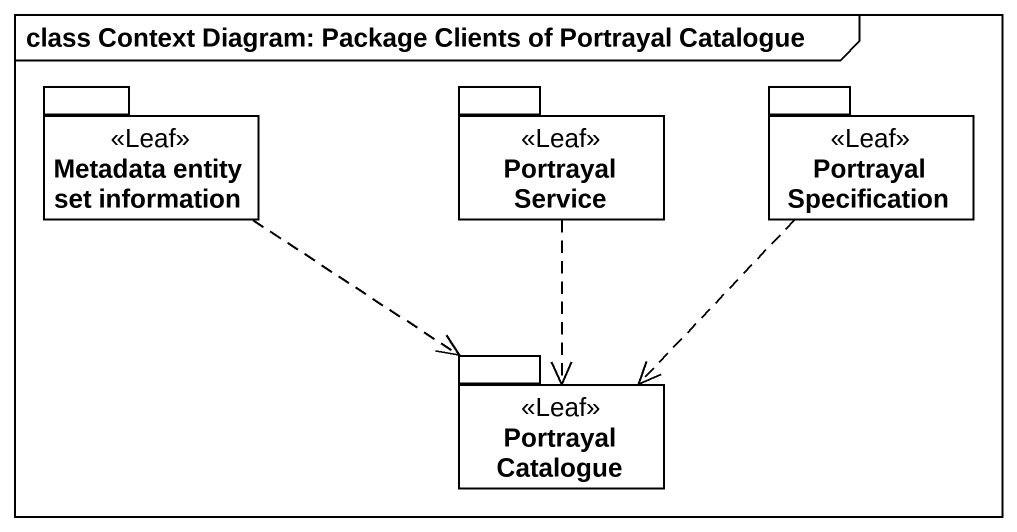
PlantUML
@startuml
mainframe class Context Diagram: Package Clients of Portrayal Catalogue
package "Metadata entity set information" as Metadata_entity_set <<Leaf>> {
}
package "Portrayal Service" as Portrayal_Service <<Leaf>> {
}
package "Portrayal Specification" as Portrayal_Specification <<Leaf>> {
}
package "Portrayal Catalogue" as Portrayal_Catalogue <<Leaf>> {
}
Metadata_entity_set ..> Portrayal_Catalogue
Portrayal_Service ..> Portrayal_Catalogue
Portrayal_Specification ..> Portrayal_Catalogue
@enduml
